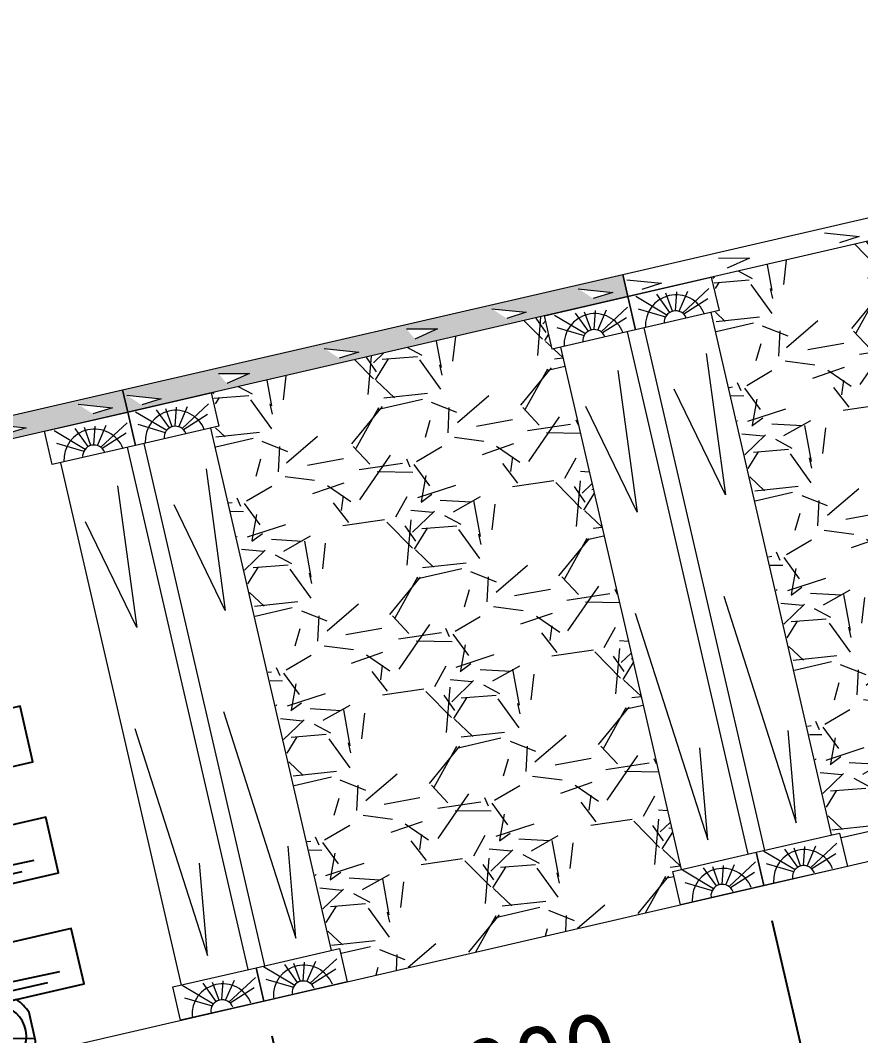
# Model space of a CAD drawing. Header units: millimetres. Extents: x 2161 to 3506, y -1213 to -250.
# Drawn here: x 2226.18 to 2240.91, y -521.11 to -503.31 of the extents above; entities that cross this region are included whole.
import ezdxf

# ---------------------------------------------------------------- set-up
doc = ezdxf.new("R2010")
doc.units = ezdxf.units.MM
doc.styles.add('стиль', font='TAHOMA.TTF')
doc.dimstyles.new('Копия DIN', dxfattribs={"dimtxt": 2, "dimasz": 2.5, "dimexe": 0.5, "dimexo": 0.625, "dimtad": 0, "dimdec": 0, "dimlfac": 100, "dimzin": 4, "dimdsep": 46, "dimtxsty": 'стиль', "dimcen": 2.5, "dimclre": 256, "dimclrt": 256, "dimadec": 0, "dimazin": 2, "dimtfac": 1, "dimtdec": 0, "dimtmove": 0, "dimatfit": 3, "dimfxl": 0, "dimtvp": 1, "dimtolj": 1, "dimtzin": 0, "dimlwd": 0, "dimarcsym": 0})

# ---------------------------------------------------------------- blocks, each defined once
blk = doc.blocks.new('*D402')
at = {"linetype": 'ByBlock', "lineweight": -2}
for p, q in [((2305.063616732449, -503.9170627388064), (2307.21212942441, -513.223293629632)), ((2230.584433603186, -521.1139384192898), (2232.732507618254, -530.4182691917354))]:
    blk.add_line(p, q, dxfattribs=at)
at = {"color": 0, "linetype": 'ByBlock', "lineweight": 0}
blk.add_line((2305.638098800061, -513.0735351787553), (2234.08158718826, -529.593657577827), dxfattribs=at)
at = {"color": 0, "lineweight": -2}
for points in [[(2305.581861036474, -512.829942662559), (2305.694336563646, -513.3171276949515), (2307.099653897239, -512.7361085972395)], [(2234.025349424674, -529.3500650616306), (2234.137824951846, -529.8372500940233), (2232.620032091082, -529.9310841593428)]]:
    blk.add_solid(points, dxfattribs=at)
at = {"layer": 'Defpoints', "color": 0, "lineweight": -2}
for p in [(2304.923022323484, -503.3080814483156), (2230.44383919422, -520.5049571287989), (2232.620032091082, -529.9310841593428)]:
    blk.add_point(p, dxfattribs=at)
at = {"lineweight": 0, "insert": (2269.577573988159, -520.1109549887378), "char_height": 1.2, "attachment_point": 5, "rotation": 12.999999999999917, "style": 'стиль'}
blk.add_mtext('\\A1;8000', dxfattribs=at)
blk = doc.blocks.new('223')
at = {"color": 7, "lineweight": 15}
for points in [[(3696.820343833757, -1073.215251530896), (3696.820984077176, -1073.615251530896), (3687.820984077176, -1073.615251530896), (3687.820632248237, -1073.215251530896), (3696.820343833757, -1073.215251530896)], [(3687.870451148361, -1073.322821691869), (3688.446153862564, -1073.520907086582), (3688.087514424971, -1073.54921320907)], [(3689.52205326575, -1073.313386317707), (3690.050576532691, -1073.4360117042), (3689.625866959328, -1073.520907086582)], [(3691.428500036754, -1073.303950943544), (3692.004202750957, -1073.502036338258), (3691.645563313365, -1073.530342460745)], [(3692.910218324802, -1073.29452706192), (3693.438741591743, -1073.417152448414), (3693.01403201838, -1073.502047830796)], [(3694.44665705773, -1073.285091687758), (3695.022359771932, -1073.483177082471), (3694.66372033434, -1073.511483204959)], [(3696.002911849634, -1073.285091687758), (3696.578614563836, -1073.483177082471), (3696.219975126244, -1073.511483204959)]]:
    blk.add_lwpolyline(points, dxfattribs=at)
blk = doc.blocks.new('бутокост')
at = {"color": 7}
for p, q in [((2896.633597139521, -913.6547074498612), (2896.633597139521, -913.6547074498612)), ((2897.869123593711, -913.6547074498612), (2896.757413279546, -913.6547074498613)), ((2905.187450995258, -913.6547074498612), (2905.187450995258, -913.6547074498612)), ((2906.422977449449, -913.6547074498612), (2905.311267135284, -913.6547074498613)), ((2896.633597139521, -913.8297591277977), (2896.633597139521, -914.5286100497156)), ((2905.187450995258, -913.8297591277977), (2905.187450995258, -914.5286100497156)), ((2898.03359713952, -914.434483990772), (2898.033597139521, -913.923885186742)), ((2906.587450995258, -914.434483990772), (2906.587450995258, -913.923885186742)), ((2896.714996564111, -914.6547074498612), (2897.911540309146, -914.6547074498612)), ((2905.268850419849, -914.6547074498612), (2906.465394164884, -914.6547074498612)), ((2896.633597139521, -915.6547074498612), (2896.633597139521, -915.6547074498612)), ((2896.633597139521, -915.8297591277977), (2896.633597139521, -916.5286100497156)), ((2897.869123593711, -915.6547074498612), (2896.757413279546, -915.6547074498613)), ((2905.187450995258, -915.6547074498612), (2905.187450995258, -915.6547074498612)), ((2905.187450995258, -915.8297591277977), (2905.187450995258, -916.5286100497156)), ((2906.422977449449, -915.6547074498612), (2905.311267135284, -915.6547074498613)), ((2898.03359713952, -916.434483990772), (2898.033597139521, -915.923885186742)), ((2906.587450995258, -916.434483990772), (2906.587450995258, -915.923885186742)), ((2896.714996564111, -916.6547074498612), (2897.911540309146, -916.6547074498612)), ((2905.268850419849, -916.6547074498612), (2906.465394164884, -916.6547074498612)), ((2896.633597139521, -917.6547074498612), (2896.633597139521, -917.6547074498612)), ((2897.869123593711, -917.6547074498612), (2896.757413279546, -917.6547074498613)), ((2905.187450995258, -917.6547074498612), (2905.187450995258, -917.6547074498612)), ((2906.422977449449, -917.6547074498612), (2905.311267135284, -917.6547074498613)), ((2896.633597139521, -917.8297591277977), (2896.633597139521, -918.5286100497156)), ((2898.03359713952, -918.434483990772), (2898.033597139521, -917.923885186742)), ((2905.187450995258, -917.8297591277977), (2905.187450995258, -918.5286100497156)), ((2906.587450995258, -918.434483990772), (2906.587450995258, -917.923885186742)), ((2896.714996564111, -918.6547074498612), (2897.911540309146, -918.6547074498612)), ((2905.268850419849, -918.6547074498612), (2906.465394164884, -918.6547074498612)), ((2896.633597139521, -919.6547074498612), (2896.633597139521, -919.6547074498612)), ((2897.869123593711, -919.6547074498612), (2896.757413279546, -919.6547074498613)), ((2905.187450995258, -919.6547074498612), (2905.187450995258, -919.6547074498612)), ((2906.422977449449, -919.6547074498612), (2905.311267135284, -919.6547074498613)), ((2896.633597139521, -919.8297591277977), (2896.633597139521, -920.5286100497156)), ((2898.03359713952, -920.434483990772), (2898.033597139521, -919.923885186742)), ((2905.187450995258, -919.8297591277977), (2905.187450995258, -920.5286100497156)), ((2906.587450995258, -920.434483990772), (2906.587450995258, -919.923885186742)), ((2896.714996564111, -920.6547074498612), (2897.911540309146, -920.6547074498612)), ((2905.268850419849, -920.6547074498612), (2906.465394164884, -920.6547074498612)), ((2896.633597139521, -921.6547074498612), (2896.633597139521, -921.6547074498612)), ((2897.869123593711, -921.6547074498612), (2896.757413279546, -921.6547074498613)), ((2905.187450995258, -921.6547074498612), (2905.187450995258, -921.6547074498612)), ((2906.422977449449, -921.6547074498612), (2905.311267135284, -921.6547074498613)), ((2896.633597139521, -921.8297591277977), (2896.633597139521, -922.5286100497156)), ((2905.187450995258, -921.8297591277977), (2905.187450995258, -922.5286100497156)), ((2898.03359713952, -922.434483990772), (2898.033597139521, -921.923885186742)), ((2906.587450995258, -922.434483990772), (2906.587450995258, -921.923885186742)), ((2896.714996564111, -922.6547074498612), (2897.911540309146, -922.6547074498612)), ((2905.268850419849, -922.6547074498612), (2906.465394164884, -922.6547074498612)), ((2896.633597139521, -923.6547074498612), (2896.633597139521, -923.6547074498612)), ((2897.869123593711, -923.6547074498612), (2896.757413279546, -923.6547074498613)), ((2905.187450995258, -923.6547074498612), (2905.187450995258, -923.6547074498612)), ((2906.422977449449, -923.6547074498612), (2905.311267135284, -923.6547074498613)), ((2896.633597139521, -923.8297591277977), (2896.633597139521, -924.5286100497156)), ((2905.187450995258, -923.8297591277977), (2905.187450995258, -924.5286100497156)), ((2898.03359713952, -924.434483990772), (2898.033597139521, -923.923885186742)), ((2906.587450995258, -924.434483990772), (2906.587450995258, -923.923885186742)), ((2896.714996564111, -924.6547074498612), (2897.911540309146, -924.6547074498612)), ((2905.268850419849, -924.6547074498612), (2906.465394164884, -924.6547074498612))]:
    blk.add_line(p, q, dxfattribs=at)
for points in [[(2896.633597139521, -914.395389277124), (2897.415208231233, -914.2301327387559), (2897.688693528026, -913.6547074498612)], [(2897.208309213444, -913.6547074498612), (2897.364229949344, -914.2301327387559), (2898.033597139521, -914.3901151126576)], [(2905.187450995258, -914.395389277124), (2905.96906208697, -914.2301327387559), (2906.242547383763, -913.6547074498612)], [(2905.762163069181, -913.6547074498612), (2905.918083805082, -914.2301327387559), (2906.587450995258, -914.3901151126576)], [(2896.685155392709, -913.7438396347984), (2897.381233889421, -914.247122249868), (2897.381233889421, -914.6547074498612)], [(2905.239009248447, -913.7438396347984), (2905.935087745158, -914.247122249868), (2905.935087745158, -914.6547074498612)], [(2895.641121137625, -914.6547074498612), (2895.641121137625, -915.6547074498612), (2907.641121137625, -915.6547074498612), (2907.641121137625, -914.6547074498612), (2895.641121137625, -914.6547074498612)], [(2896.313464306713, -914.8927746304635), (2900.973684191529, -915.2411360457718), (2907.27337568337, -915.3443572626529)], [(2898.378939950937, -914.8411640220238), (2905.853362226037, -914.931482586795)], [(2896.429657897239, -915.4475784795341), (2907.028093009296, -915.4862762441971)], [(2896.633597139521, -916.395389277124), (2897.415208231233, -916.2301327387559), (2897.688693528026, -915.6547074498612)], [(2896.685155392709, -915.7438396347984), (2897.381233889421, -916.247122249868), (2897.381233889421, -916.6547074498612)], [(2897.208309213444, -915.6547074498612), (2897.364229949344, -916.2301327387559), (2898.033597139521, -916.3901151126576)], [(2905.187450995258, -916.395389277124), (2905.96906208697, -916.2301327387559), (2906.242547383763, -915.6547074498612)], [(2905.239009248447, -915.7438396347984), (2905.935087745158, -916.247122249868), (2905.935087745158, -916.6547074498612)], [(2905.762163069181, -915.6547074498612), (2905.918083805082, -916.2301327387559), (2906.587450995258, -916.3901151126576)], [(2895.641121137625, -916.6547074498612), (2895.641121137625, -917.6547074498612), (2907.641121137625, -917.6547074498612), (2907.641121137625, -916.6547074498612), (2895.641121137625, -916.6547074498612)], [(2896.313464306713, -916.8927746304635), (2900.973684191529, -917.2411360457718), (2907.27337568337, -917.3443572626529)], [(2898.378939950937, -916.8411640220238), (2905.853362226037, -916.931482586795)], [(2896.429657897239, -917.4475784795341), (2907.028093009296, -917.4862762441971)], [(2896.633597139521, -918.395389277124), (2897.415208231233, -918.2301327387559), (2897.688693528026, -917.6547074498612)], [(2896.685155392709, -917.7438396347984), (2897.381233889421, -918.247122249868), (2897.381233889421, -918.6547074498612)], [(2897.208309213444, -917.6547074498612), (2897.364229949344, -918.2301327387559), (2898.033597139521, -918.3901151126576)], [(2905.187450995258, -918.395389277124), (2905.96906208697, -918.2301327387559), (2906.242547383763, -917.6547074498612)], [(2905.239009248447, -917.7438396347984), (2905.935087745158, -918.247122249868), (2905.935087745158, -918.6547074498612)], [(2905.762163069181, -917.6547074498612), (2905.918083805082, -918.2301327387559), (2906.587450995258, -918.3901151126576)], [(2895.641121137625, -918.6547074498612), (2895.641121137625, -919.6547074498612), (2907.641121137625, -919.6547074498612), (2907.641121137625, -918.6547074498612), (2895.641121137625, -918.6547074498612)], [(2898.378939950937, -918.8411640220238), (2905.853362226037, -918.931482586795)], [(2896.313464306713, -918.8927746304635), (2900.973684191529, -919.2411360457718), (2907.27337568337, -919.3443572626529)], [(2896.429657897239, -919.4475784795341), (2907.028093009296, -919.4862762441971)], [(2896.633597139521, -920.395389277124), (2897.415208231233, -920.2301327387559), (2897.688693528026, -919.6547074498612)], [(2896.685155392709, -919.7438396347984), (2897.381233889421, -920.247122249868), (2897.381233889421, -920.6547074498612)], [(2897.208309213444, -919.6547074498612), (2897.364229949344, -920.2301327387559), (2898.033597139521, -920.3901151126576)], [(2905.187450995258, -920.395389277124), (2905.96906208697, -920.2301327387559), (2906.242547383763, -919.6547074498612)], [(2905.239009248447, -919.7438396347984), (2905.935087745158, -920.247122249868), (2905.935087745158, -920.6547074498612)], [(2905.762163069181, -919.6547074498612), (2905.918083805082, -920.2301327387559), (2906.587450995258, -920.3901151126576)], [(2895.641121137625, -920.6547074498612), (2895.641121137625, -921.6547074498612), (2907.641121137625, -921.6547074498612), (2907.641121137625, -920.6547074498612), (2895.641121137625, -920.6547074498612)], [(2896.313464306713, -920.8927746304635), (2900.973684191529, -921.2411360457718), (2907.27337568337, -921.3443572626529)], [(2898.378939950937, -920.8411640220238), (2905.853362226037, -920.931482586795)], [(2896.429657897239, -921.4475784795341), (2907.028093009296, -921.4862762441971)], [(2896.633597139521, -922.395389277124), (2897.415208231233, -922.2301327387559), (2897.688693528026, -921.6547074498612)], [(2897.208309213444, -921.6547074498612), (2897.364229949344, -922.2301327387559), (2898.033597139521, -922.3901151126576)], [(2905.187450995258, -922.395389277124), (2905.96906208697, -922.2301327387559), (2906.242547383763, -921.6547074498612)], [(2905.762163069181, -921.6547074498612), (2905.918083805082, -922.2301327387559), (2906.587450995258, -922.3901151126576)], [(2896.685155392709, -921.7438396347984), (2897.381233889421, -922.247122249868), (2897.381233889421, -922.6547074498612)], [(2905.239009248447, -921.7438396347984), (2905.935087745158, -922.247122249868), (2905.935087745158, -922.6547074498612)], [(2895.641121137625, -922.6547074498612), (2895.641121137625, -923.6547074498612), (2907.641121137625, -923.6547074498612), (2907.641121137625, -922.6547074498612), (2895.641121137625, -922.6547074498612)], [(2896.313464306713, -922.8927746304635), (2900.973684191529, -923.2411360457718), (2907.27337568337, -923.3443572626529)], [(2898.378939950937, -922.8411640220238), (2905.853362226037, -922.931482586795)], [(2896.429657897239, -923.4475784795341), (2907.028093009296, -923.4862762441971)], [(2896.633597139521, -924.395389277124), (2897.415208231233, -924.2301327387559), (2897.688693528026, -923.6547074498612)], [(2897.208309213444, -923.6547074498612), (2897.364229949344, -924.2301327387559), (2898.033597139521, -924.3901151126576)], [(2905.187450995258, -924.395389277124), (2905.96906208697, -924.2301327387559), (2906.242547383763, -923.6547074498612)], [(2905.762163069181, -923.6547074498612), (2905.918083805082, -924.2301327387559), (2906.587450995258, -924.3901151126576)], [(2896.685155392709, -923.7438396347984), (2897.381233889421, -924.247122249868), (2897.381233889421, -924.6547074498612)], [(2905.239009248447, -923.7438396347984), (2905.935087745158, -924.247122249868), (2905.935087745158, -924.6547074498612)]]:
    blk.add_lwpolyline(points, dxfattribs=at)
for centre in [(2897.381233889421, -914.1961740998686), (2905.935087745158, -914.1961740998686), (2897.381233889421, -916.1961740998686), (2905.935087745158, -916.1961740998686), (2897.381233889421, -918.1961740998686), (2905.935087745158, -918.1961740998686), (2897.381233889421, -920.1961740998686), (2905.935087745158, -920.1961740998686), (2897.381233889421, -922.1961740998686), (2905.935087745158, -922.1961740998686), (2897.381233889421, -924.1961740998686), (2905.935087745158, -924.1961740998686)]:
    blk.add_circle(centre, 0.2547407499969268, dxfattribs=at)
for centre, radius, start, end in [((2897.313268436629, -914.1791845887565), 0.7642324416556221, 136.6636758200408, 152.7918741785282), ((2897.364229949344, -914.1961740998686), 0.5434401388793049, 302.4606188479764, 237.5393811520237), ((2897.313268436629, -914.1791845887565), 0.7642324416556221, 19.51538021720285, 43.33632417995921), ((2905.867122292366, -914.1791845887565), 0.7642324416556221, 136.6636758200408, 152.7918741785282), ((2905.918083805082, -914.1961740998686), 0.5434401388793049, 302.4606188479764, 237.5393811520237), ((2905.867122292366, -914.1791845887565), 0.7642324416556221, 19.51538021720285, 43.33632417995922), ((2897.313268436629, -914.1791845887565), 0.7642324416556221, 207.2081258214718, 218.4786385130489), ((2897.313268436629, -914.1791845887565), 0.7642324416556221, 321.5213614869509, 340.4846197827972), ((2905.867122292366, -914.1791845887565), 0.7642324416556221, 207.2081258214718, 218.4786385130489), ((2905.867122292366, -914.1791845887565), 0.7642324416556221, 321.5213614869509, 340.4846197827972), ((2897.364229949344, -916.1961740998686), 0.5434401388793049, 302.4606188479764, 237.5393811520237), ((2905.918083805082, -916.1961740998686), 0.5434401388793049, 302.4606188479764, 237.5393811520237), ((2897.313268436629, -916.1791845887565), 0.7642324416556221, 136.6636758200408, 152.7918741785282), ((2897.313268436629, -916.1791845887565), 0.7642324416556221, 19.51538021720285, 43.33632417995921), ((2905.867122292366, -916.1791845887565), 0.7642324416556221, 136.6636758200408, 152.7918741785282), ((2905.867122292366, -916.1791845887565), 0.7642324416556221, 19.51538021720285, 43.33632417995923), ((2897.313268436629, -916.1791845887565), 0.7642324416556221, 207.2081258214718, 218.4786385130489), ((2897.313268436629, -916.1791845887565), 0.7642324416556221, 321.5213614869509, 340.4846197827972), ((2905.867122292366, -916.1791845887565), 0.7642324416556221, 207.2081258214718, 218.4786385130489), ((2905.867122292366, -916.1791845887565), 0.7642324416556221, 321.5213614869509, 340.4846197827972), ((2897.313268436629, -918.1791845887565), 0.7642324416556221, 136.6636758200408, 152.7918741785282), ((2897.364229949344, -918.1961740998686), 0.5434401388793049, 302.4606188479764, 237.5393811520237), ((2897.313268436629, -918.1791845887565), 0.7642324416556221, 19.51538021720285, 43.33632417995921), ((2905.867122292366, -918.1791845887565), 0.7642324416556221, 136.6636758200408, 152.7918741785282), ((2905.918083805082, -918.1961740998686), 0.5434401388793049, 302.4606188479764, 237.5393811520237), ((2905.867122292366, -918.1791845887565), 0.7642324416556221, 19.51538021720285, 43.33632417995923), ((2897.313268436629, -918.1791845887565), 0.7642324416556221, 321.5213614869509, 340.4846197827972), ((2905.867122292366, -918.1791845887565), 0.7642324416556221, 321.5213614869509, 340.4846197827972), ((2897.313268436629, -918.1791845887565), 0.7642324416556221, 207.2081258214718, 218.478638513049), ((2905.867122292366, -918.1791845887565), 0.7642324416556221, 207.2081258214718, 218.478638513049), ((2897.313268436629, -920.1791845887565), 0.7642324416556221, 136.6636758200408, 152.7918741785282), ((2897.364229949344, -920.1961740998686), 0.5434401388793049, 302.4606188479764, 237.5393811520237), ((2897.313268436629, -920.1791845887565), 0.7642324416556221, 19.51538021720285, 43.33632417995921), ((2905.867122292366, -920.1791845887565), 0.7642324416556221, 136.6636758200408, 152.7918741785282), ((2905.918083805082, -920.1961740998686), 0.5434401388793049, 302.4606188479764, 237.5393811520237), ((2905.867122292366, -920.1791845887565), 0.7642324416556221, 19.51538021720285, 43.33632417995923), ((2897.313268436629, -920.1791845887565), 0.7642324416556221, 321.5213614869509, 340.4846197827972), ((2905.867122292366, -920.1791845887565), 0.7642324416556221, 321.5213614869509, 340.4846197827972), ((2897.313268436629, -920.1791845887565), 0.7642324416556221, 207.2081258214718, 218.478638513049), ((2905.867122292366, -920.1791845887565), 0.7642324416556221, 207.2081258214718, 218.478638513049), ((2897.313268436629, -922.1791845887565), 0.7642324416556221, 136.6636758200408, 152.7918741785282), ((2897.364229949344, -922.1961740998686), 0.5434401388793049, 302.4606188479764, 237.5393811520237), ((2897.313268436629, -922.1791845887565), 0.7642324416556221, 19.51538021720285, 43.33632417995921), ((2905.867122292366, -922.1791845887565), 0.7642324416556221, 136.6636758200408, 152.7918741785282), ((2905.918083805082, -922.1961740998686), 0.5434401388793049, 302.4606188479764, 237.5393811520237), ((2905.867122292366, -922.1791845887565), 0.7642324416556221, 19.51538021720285, 43.33632417995926), ((2897.313268436629, -922.1791845887565), 0.7642324416556221, 207.2081258214718, 218.478638513049), ((2897.313268436629, -922.1791845887565), 0.7642324416556221, 321.5213614869509, 340.4846197827972), ((2905.867122292366, -922.1791845887565), 0.7642324416556221, 207.2081258214718, 218.478638513049), ((2905.867122292366, -922.1791845887565), 0.7642324416556221, 321.5213614869509, 340.4846197827972), ((2897.313268436629, -924.1791845887565), 0.7642324416556221, 136.6636758200408, 152.7918741785282), ((2897.364229949344, -924.1961740998686), 0.5434401388793049, 302.4606188479764, 237.5393811520237), ((2897.313268436629, -924.1791845887565), 0.7642324416556221, 19.51538021720285, 43.33632417995921), ((2905.867122292366, -924.1791845887565), 0.7642324416556221, 136.6636758200408, 152.7918741785282), ((2905.918083805082, -924.1961740998686), 0.5434401388793049, 302.4606188479764, 237.5393811520237), ((2905.867122292366, -924.1791845887565), 0.7642324416556221, 19.51538021720285, 43.33632417995926), ((2897.313268436629, -924.1791845887565), 0.7642324416556221, 207.2081258214718, 218.478638513049), ((2897.313268436629, -924.1791845887565), 0.7642324416556221, 321.5213614869509, 340.4846197827972), ((2905.867122292366, -924.1791845887565), 0.7642324416556221, 207.2081258214718, 218.478638513049), ((2905.867122292366, -924.1791845887565), 0.7642324416556221, 321.5213614869509, 340.4846197827972)]:
    blk.add_arc(centre, radius, start, end, dxfattribs=at)
blk = doc.blocks.new('*D473')
at = {"linetype": 'ByBlock', "lineweight": -2}
for p, q in [((2230.584433603185, -521.1139384192898), (2231.321292156687, -524.3056234665421)), ((2221.815103020118, -523.1384979083846), (2222.55196157362, -526.3301829556369))]:
    blk.add_line(p, q, dxfattribs=at)
at = {"color": 0, "linetype": 'ByBlock', "lineweight": 0}
blk.add_line((2229.747261532337, -524.1558650156653), (2223.901041143626, -525.5055713417285), dxfattribs=at)
at = {"color": 0, "lineweight": -2}
for points in [[(2229.691023768751, -523.912272499469), (2229.803499295923, -524.3994575318617), (2231.208816629515, -523.8184384341496)], [(2223.84480338004, -525.2619788255322), (2223.957278907211, -525.7491638579249), (2222.439486046448, -525.8429979232444)]]:
    blk.add_solid(points, dxfattribs=at)
at = {"layer": 'Defpoints', "color": 0, "lineweight": -2}
for p in [(2230.44383919422, -520.5049571287989), (2221.674508611153, -522.5295166178937), (2222.439486046448, -525.8429979232444)]:
    blk.add_point(p, dxfattribs=at)
at = {"lineweight": 0, "insert": (2226.54315136412, -523.6135735712419), "char_height": 1.2, "attachment_point": 5, "rotation": 13.000000000000213, "style": 'стиль'}
blk.add_mtext('\\A1;900', dxfattribs=at)
blk = doc.blocks.new('*D406')
at = {"linetype": 'ByBlock', "lineweight": -2}
for p, q in [((2248.12309476932, -517.0648194410999), (2248.855169290613, -520.2357825682584)), ((2239.353764186252, -519.0893789301942), (2240.085838707545, -522.2603420573532))]:
    blk.add_line(p, q, dxfattribs=at)
at = {"color": 0, "linetype": 'ByBlock', "lineweight": 0}
blk.add_line((2241.434918277551, -521.4357304434448), (2247.281138666263, -520.0860241173816), dxfattribs=at)
at = {"color": 0, "lineweight": -2}
for points in [[(2247.224900902677, -519.8424316011854), (2247.337376429849, -520.329616633578), (2248.74269376344, -519.7485975358659)], [(2241.378680513965, -521.1921379272485), (2241.491156041137, -521.6793229596412), (2239.973363180373, -521.7731570249606)]]:
    blk.add_solid(points, dxfattribs=at)
at = {"layer": 'Defpoints', "color": 0, "lineweight": -2}
for p in [(2247.982500360355, -516.455838150609), (2239.213169777287, -518.4803976397035), (2248.74269376344, -519.7485975358659)]:
    blk.add_point(p, dxfattribs=at)
at = {"lineweight": 0, "insert": (2244.077028498046, -519.5437326729582), "char_height": 1.2, "attachment_point": 5, "rotation": 12.999999999999917, "style": 'стиль'}
blk.add_mtext('\\A1;900', dxfattribs=at)
blk = doc.blocks.new('*D407')
at = {"linetype": 'ByBlock', "lineweight": -2}
for p, q in [((2239.353764186253, -519.0893789301947), (2240.085838707545, -522.2603420573538)), ((2230.584433603185, -521.1139384192891), (2231.316508124478, -524.2849015464485))]:
    blk.add_line(p, q, dxfattribs=at)
at = {"color": 0, "linetype": 'ByBlock', "lineweight": 0}
blk.add_line((2232.665587694484, -523.4602899325401), (2238.511808083196, -522.1105836064769), dxfattribs=at)
at = {"color": 0, "lineweight": -2}
for points in [[(2238.45557031961, -521.8669910902806), (2238.568045846782, -522.3541761226734), (2239.973363180374, -521.7731570249612)], [(2232.609349930898, -523.2166974163439), (2232.72182545807, -523.7038824487365), (2231.204032597307, -523.797716514056)]]:
    blk.add_solid(points, dxfattribs=at)
at = {"layer": 'Defpoints', "color": 0, "lineweight": -2}
for p in [(2239.213169777287, -518.4803976397039), (2230.44383919422, -520.5049571287982), (2239.973363180374, -521.7731570249612)]:
    blk.add_point(p, dxfattribs=at)
at = {"lineweight": 0, "insert": (2235.307697914979, -521.5682921620536), "char_height": 1.2, "attachment_point": 5, "rotation": 12.999999999999917, "style": 'стиль'}
blk.add_mtext('\\A1;900', dxfattribs=at)

msp = doc.modelspace()

# ---------------------------------------------------------------- hatches: boundary and pattern name
at = {"lineweight": 0}
h = msp.add_hatch(dxfattribs=at)
h.set_pattern_fill('GRAVEL', scale=0.12, angle=13, style=0)
h.set_pattern_definition([(241.0128, (-1543.915919107777, -276.0218258861407), (-17.58819494249036, -32.21416363058341), [0.4100652, -40.5966]), (197.9697, (-1544.114643222585, -276.3805224551149), (34.95297116549519, 11.19768207267192), [0.7036859999999999, -69.6648]), (145.5104, (-1544.784002596529, -276.5976197414014), (37.24094428247516, -25.81220829623099), [0.4961783999999999, -49.12164]), (280.2737000000001, (-1545.770843076531, -277.6074935480873), (-10.74314479849951, 60.08322787251495), [0.640806, -63.43968]), (305.8337, (-1545.656555205241, -278.2380248472916), (-23.07725638678619, 32.21031595157609), [0.6283608, -62.20776]), (10.27370000000003, (-1545.288691154052, -278.7474499741188), (-60.08322787251495, -10.7431447984995), [0.640805999999999, -63.43967999999993]), (50.6942, (-1544.658159854848, -278.633162102829), (-31.75196181481455, -38.61223930807346), [0.8474327999999999, -83.89572000000001]), (85.2553, (-1544.121346902525, -277.977439331059), (5.704879012209489, 70.13694330911872), [0.800064, -79.20636]), (134.4296, (-1544.055169209337, -277.1801172766015), (-32.67249587382036, 33.12318611124353), [0.6429756, -63.6546]), (188.2364, (-1544.505273151114, -276.7209604737581), (33.35429824975815, 4.572300939786578), [0.7340555999999997, -35.96867999999998]), (235.3974, (-1545.231757357178, -276.8261190698824), (-28.09641142421381, -40.89644704212396), [0.9492936, -93.98016]), (151.8141, (-1542.823805410504, -276.9583980421583), (-24.90304501330312, 13.01969969616186), [0.324006, -32.07671999999999]), (184.4692, (-1543.109391364056, -276.805358510227), (39.97968559453464, 2.973672089783056), [0.6164183999999997, -61.02551999999999]), (238, (-1543.723936879958, -276.853392274231), (0.6856503462908407, -2.969877933153356), [0.4310508, -3.879468]), (216.1986, (-1544.014106574617, -276.54500223629), (13.47814222086082, 9.368051587626155), [0.2321292, -22.98071999999999]), (304.8014, (-1544.201428647231, -276.6820941919687), (-5.02683580692459, 8.223994317254894), [0.3282791999999999, -16.08576]), (43.96380000000001, (-1544.014068367568, -276.9516561551697), (7.538327769717316, 7.996714812762255), [0.5331839999999998, -17.23955999999999]), (174.5651, (-1543.630294947176, -276.5815193369518), (6.625412419377722, -1.598573287552151), [0.3855444, -9.253079999999999]), (29.38950000000002, (-1545.923959022561, -277.07977166388), (27.64186779806208, 15.76613325918954), [0.5401056000000001, -53.47056]), (83.3462, (-1545.453361970473, -276.8147170276879), (-4.337338442745307, -35.41122894575053), [0.4531188, -44.85863999999999]), (306.1986, (-1543.767425109904, -275.9875433454587), (-9.368051587626155, 13.47814222086083), [0.4642559999999995, -22.74863999999997]), (356.6105, (-1543.493241198546, -276.3621874906855), (-31.75576412274719, 2.053109420490301), [0.5401055999999997, -53.47055999999998]), (352.444, (-1545.498855518104, -278.9210972375086), (-16.22071818296562, 2.511494384145234), [0.520842, -25.52124]), (307.7751, (-1544.982535676091, -278.9895859047741), (-22.39152062980837, 29.2404182836118), [0.4364063999999998, -43.20431999999997]), (79.80140000000002, (-1543.052075496689, -278.9505667947877), (2.511520330436808, 16.22075750093006), [0.4642559999999999, -22.74864]), (30.354, (-1542.969873813151, -278.4936445519241), (-35.86584241260537, -20.79296297022307), [0.5109395999999999, -50.58287999999999]), (82.44400000000002, (-1544.507316675847, -279.2865356934713), (-2.511494384145243, -16.22071818296562), [0.2604216, -25.78176]), (114.3098999999999, (-1543.230268294137, -278.9917058436061), (-5.712459769435964, 11.19383435435863), [0.155418, -15.3864]), (178.9638, (-1543.294249634394, -278.8500683538693), (9.595295760355823, -0.912920931238967), [0.628360799999999, -11.93885999999998]), (199.0090000000001, (-1543.922508166569, -278.838704518724), (29.01310656745176, 9.826371047746605), [0.5823204, -57.64968]), (316.6901, (-1543.952359794341, -277.2189453513416), (-4.341181280596862, 5.254103135894768), [0.4395888, -10.550136]), (6.157199999999976, (-1543.632491300106, -277.5204788811462), (51.85928792457701, 5.716282134958152), [0.7674683999999999, -75.97919999999999]), (73.94540000000002, (-1542.869451786331, -277.4381625764601), (-7.079947942851582, -23.53170701369902), [0.3138096, -31.06728]), (103, (-1542.782666361685, -277.1365908396063), (-3.655530771105497, 2.284229143825296), [0.1828799999999998, -2.865119999999996]), (133.2564, (-1544.002475290127, -278.7633211362729), (16.67904792711359, -18.04655177516438), [0.4234403999999999, -41.92068]), (61.01279999999999, (-1544.292644984787, -278.4549310983318), (17.58819494249036, 32.21416363058342), [0.8201316, -40.18656]), (13, (-1543.895196755171, -277.7375379603835), (2.284229143825296, 3.655530771105497), [0.79248, -2.25552]), (338.3048000000001, (-1543.12302796623, -277.559268748837), (-34.4983042691495, 13.93266542230372), [0.4819319999999995, -47.71115999999994]), (267.0546, (-1542.675234998532, -277.7374233392357), (-0.2272777458141597, -12.56520069209301), [0.4437948, -21.74604]), (220.646, (-1542.698039082921, -278.1806325658264), (-49.5711869233747, -42.72617913639834), [0.7225739999999999, -71.535]), (188.4261, (-1543.246292284488, -278.6513060320121), (-39.29409583524728, -5.943597041274939), [0.7644347999999997, -75.67895999999998]), (188.4261, (-1543.246292284488, -278.6513060320121), (-39.29409583524728, -5.943597041274939), [0.7644347999999997, -75.67895999999998])])
h.paths.add_polyline_path([(2238.314096750828, -507.8144157573617), (2238.451007899394, -508.4074430942944), (2238.301837153775, -508.4418818745043), (2240.41123857479, -517.5787032388141), (2240.548913335744, -517.546918515789), (2240.685093932544, -518.1367814853729), (2246.516177587231, -516.7905697497133), (2246.380797622733, -516.2041746996263), (2246.527428097563, -516.1703223871384), (2244.415066656244, -507.020679766301), (2244.267702165493, -507.0547015397171), (2244.132950404928, -506.4710275398153)])
h = msp.add_hatch(color=7, dxfattribs=at)
h.paths.add_polyline_path([(2236.738084345482, -507.7624709505045), (2236.828688601242, -508.1520749529865), (2228.059358018174, -510.1766344420813), (2227.96903478485, -509.7869655604579)])
edge = h.paths.add_edge_path(flags=16)
edge.add_line((2228.041774850919, -509.8805718910652), (2228.647281860245, -509.9440754373966))
edge.add_line((2228.647281860245, -509.9440754373966), (2228.304201820301, -510.0523323954141))
edge = h.paths.add_edge_path(flags=16)
edge.add_line((2229.648924015672, -509.4998487072682), (2230.191485975503, -509.5004393469063))
edge.add_line((2230.191485975503, -509.5004393469063), (2229.796758986767, -509.6786977324562))
edge = h.paths.add_edge_path(flags=16)
edge.add_line((2231.50438618208, -509.0617979499467), (2232.109893191405, -509.1253014962777))
edge.add_line((2232.109893191405, -509.1253014962777), (2231.766813151462, -509.2335584542952))
edge = h.paths.add_edge_path(flags=16)
edge.add_line((2232.946008214291, -508.7193015106613), (2233.488570174121, -508.7198921502996))
edge.add_line((2233.488570174121, -508.7198921502996), (2233.093843185385, -508.8981505358493))
edge = h.paths.add_edge_path(flags=16)
edge.add_line((2234.440945624667, -508.3644844516207), (2235.046452633992, -508.4279879979518))
edge.add_line((2235.046452633992, -508.4279879979518), (2234.703372594049, -508.5362449559693))
edge = h.paths.add_edge_path(flags=16)
edge.add_line((2235.957313707076, -508.014403295354), (2236.562820716402, -508.0779068416851))
edge.add_line((2236.562820716402, -508.0779068416851), (2236.219740676458, -508.1861637997028))
h = msp.add_hatch(dxfattribs=at)
h.set_pattern_fill('GRAVEL', scale=0.12, angle=13, style=0)
h.set_pattern_definition([(241.0128, (-1552.685249690844, -278.0463853752355), (-17.58819494249036, -32.21416363058341), [0.4100652, -40.5966]), (197.9697, (-1552.883973805652, -278.4050819442096), (34.95297116549519, 11.19768207267192), [0.7036859999999999, -69.6648]), (145.5104, (-1553.553333179596, -278.6221792304962), (37.24094428247516, -25.81220829623099), [0.4961783999999999, -49.12164]), (280.2737000000001, (-1554.540173659598, -279.6320530371822), (-10.74314479849951, 60.08322787251495), [0.640806, -63.43968]), (305.8337, (-1554.425885788308, -280.2625843363863), (-23.07725638678619, 32.21031595157609), [0.6283608, -62.20776]), (10.27370000000003, (-1554.058021737119, -280.7720094632135), (-60.08322787251495, -10.7431447984995), [0.640805999999999, -63.43967999999993]), (50.6942, (-1553.427490437915, -280.6577215919238), (-31.75196181481455, -38.61223930807346), [0.8474327999999999, -83.89572000000001]), (85.2553, (-1552.890677485591, -280.0019988201538), (5.704879012209489, 70.13694330911872), [0.800064, -79.20636]), (134.4296, (-1552.824499792404, -279.2046767656962), (-32.67249587382036, 33.12318611124353), [0.6429756, -63.6546]), (188.2364, (-1553.274603734181, -278.7455199628529), (33.35429824975815, 4.572300939786578), [0.7340555999999998, -35.96867999999998]), (235.3974, (-1554.001087940245, -278.8506785589772), (-28.09641142421381, -40.89644704212396), [0.9492936, -93.98016]), (151.8141, (-1551.593135993571, -278.9829575312531), (-24.90304501330312, 13.01969969616186), [0.324006, -32.07671999999999]), (184.4692, (-1551.878721947123, -278.8299179993217), (39.97968559453464, 2.973672089783056), [0.6164183999999998, -61.02551999999999]), (238, (-1552.493267463025, -278.8779517633258), (0.6856503462908407, -2.969877933153356), [0.4310508, -3.879468]), (216.1986, (-1552.783437157685, -278.5695617253847), (13.47814222086082, 9.368051587626155), [0.2321292, -22.98071999999999]), (304.8014, (-1552.970759230298, -278.7066536810635), (-5.02683580692459, 8.223994317254894), [0.3282791999999999, -16.08576]), (43.96380000000001, (-1552.783398950635, -278.9762156442645), (7.538327769717316, 7.996714812762255), [0.5331839999999999, -17.23955999999999]), (174.5651, (-1552.399625530243, -278.6060788260466), (6.625412419377722, -1.598573287552151), [0.3855444, -9.253079999999999]), (29.38950000000002, (-1554.693289605628, -279.1043311529748), (27.64186779806208, 15.76613325918954), [0.5401056000000001, -53.47056]), (83.3462, (-1554.222692553541, -278.8392765167827), (-4.337338442745307, -35.41122894575053), [0.4531188, -44.85863999999999]), (306.1986, (-1552.536755692971, -278.0121028345534), (-9.368051587626155, 13.47814222086083), [0.4642559999999995, -22.74863999999997]), (356.6105, (-1552.262571781614, -278.3867469797803), (-31.75576412274719, 2.053109420490301), [0.5401055999999999, -53.47055999999998]), (352.444, (-1554.268186101171, -280.9456567266033), (-16.22071818296562, 2.511494384145234), [0.520842, -25.52124]), (307.7751, (-1553.751866259158, -281.0141453938689), (-22.39152062980837, 29.2404182836118), [0.4364063999999998, -43.20431999999998]), (79.80140000000002, (-1551.821406079756, -280.9751262838825), (2.511520330436808, 16.22075750093006), [0.4642559999999999, -22.74864]), (30.354, (-1551.739204396218, -280.5182040410189), (-35.86584241260537, -20.79296297022307), [0.5109395999999999, -50.58287999999999]), (82.44400000000002, (-1553.276647258914, -281.3110951825661), (-2.511494384145243, -16.22071818296562), [0.2604216, -25.78176]), (114.3099, (-1551.999598877204, -281.0162653327009), (-5.712459769435964, 11.19383435435863), [0.155418, -15.3864]), (178.9638, (-1552.063580217461, -280.874627842964), (9.595295760355823, -0.912920931238967), [0.628360799999999, -11.93885999999998]), (199.0090000000001, (-1552.691838749636, -280.8632640078188), (29.01310656745176, 9.826371047746605), [0.5823204, -57.64968]), (316.6901, (-1552.721690377408, -279.2435048404364), (-4.341181280596862, 5.254103135894768), [0.4395888, -10.550136]), (6.157199999999976, (-1552.401821883173, -279.545038370241), (51.85928792457701, 5.716282134958152), [0.7674683999999999, -75.97919999999999]), (73.94540000000002, (-1551.638782369398, -279.4627220655549), (-7.079947942851582, -23.53170701369902), [0.3138096, -31.06728]), (103, (-1551.551996944752, -279.161150328701), (-3.655530771105497, 2.284229143825296), [0.1828799999999998, -2.865119999999996]), (133.2564, (-1552.771805873194, -280.7878806253676), (16.67904792711359, -18.04655177516438), [0.4234403999999999, -41.92068]), (61.01279999999999, (-1553.061975567854, -280.4794905874266), (17.58819494249036, 32.21416363058342), [0.8201316, -40.18656]), (13, (-1552.664527338238, -279.7620974494783), (2.284229143825296, 3.655530771105497), [0.79248, -2.25552]), (338.3048000000001, (-1551.892358549297, -279.5838282379319), (-34.4983042691495, 13.93266542230372), [0.4819319999999995, -47.71115999999994]), (267.0546, (-1551.444565581599, -279.7619828283305), (-0.2272777458141597, -12.56520069209301), [0.4437948, -21.74604]), (220.646, (-1551.467369665988, -280.2051920549213), (-49.5711869233747, -42.72617913639834), [0.7225739999999999, -71.535]), (188.4261, (-1552.015622867556, -280.6758655211069), (-39.29409583524728, -5.943597041274939), [0.7644347999999999, -75.67895999999999]), (188.4261, (-1552.015622867556, -280.6758655211069), (-39.29409583524728, -5.943597041274939), [0.7644347999999999, -75.67895999999999])])
h.paths.add_polyline_path([(2229.544766167761, -509.8389752464565), (2229.681677316326, -510.4320025833892), (2229.532506570707, -510.4664413635991), (2231.641907991723, -519.6032627279089), (2231.779582752677, -519.5714780048836), (2231.915763349477, -520.1613409744675), (2237.746847004164, -518.8151292388081), (2237.611467039666, -518.2287341887211), (2237.758097514496, -518.1948818762332), (2235.645736073177, -509.0452392553959), (2235.498371582426, -509.0792610288119), (2235.363619821861, -508.4955870289102)])
h = msp.add_hatch(color=7, dxfattribs=at)
h.paths.add_polyline_path([(2227.968753762415, -509.7870304395992), (2228.059358018174, -510.1766344420813), (2219.290027435107, -512.201193931176), (2219.199704201783, -511.8115250495526)])
edge = h.paths.add_edge_path(flags=16)
edge.add_line((2219.272444267852, -511.90513138016), (2219.877951277178, -511.9686349264913))
edge.add_line((2219.877951277178, -511.9686349264913), (2219.534871237234, -512.0768918845088))
edge = h.paths.add_edge_path(flags=16)
edge.add_line((2220.879593432605, -511.5244081963629), (2221.422155392436, -511.524998836001))
edge.add_line((2221.422155392436, -511.524998836001), (2221.0274284037, -511.7032572215509))
edge = h.paths.add_edge_path(flags=16)
edge.add_line((2222.735055599012, -511.0863574390414), (2223.340562608338, -511.1498609853724))
edge.add_line((2223.340562608338, -511.1498609853724), (2222.997482568395, -511.2581179433899))
edge = h.paths.add_edge_path(flags=16)
edge.add_line((2224.176677631224, -510.743860999756), (2224.719239591054, -510.7444516393943))
edge.add_line((2224.719239591054, -510.7444516393943), (2224.324512602318, -510.922710024944))
edge = h.paths.add_edge_path(flags=16)
edge.add_line((2225.6716150416, -510.3890439407155), (2226.277122050925, -510.4525474870465))
edge.add_line((2226.277122050925, -510.4525474870465), (2225.934042010982, -510.560804445064))
edge = h.paths.add_edge_path(flags=16)
edge.add_line((2227.187983124009, -510.0389627844488), (2227.793490133335, -510.1024663307798))
edge.add_line((2227.793490133335, -510.1024663307798), (2227.450410093391, -510.2107232887975))

# ---------------------------------------------------------------- linework, layer by layer
at = {"color": 7, "lineweight": 15}
for p, q in [((2238.279058821308, -508.4330130684872), (2240.39359873214, -517.5920916774687)), ((2236.817503724131, -508.770439650003), (2238.932043634963, -517.9295182589847)), ((2237.109814743567, -508.7029543336996), (2239.224354654398, -517.8620329426815)), ((2235.648259646388, -509.0403809152157), (2237.76279955722, -518.1994595241972)), ((2229.509728238241, -510.4575725575821), (2231.624268149073, -519.6166511665635)), ((2228.3404841605, -510.7275138227944), (2230.455024071331, -519.8865924317763)), ((2228.048173141064, -510.7949991390976), (2230.162713051895, -519.9540777480795)), ((2226.878929063321, -511.0649404043106), (2228.993468974153, -520.224019013292))]:
    msp.add_line(p, q, dxfattribs=at)
at = {"color": 7, "lineweight": 0}
msp.add_line((2210.084349238155, -525.2053157471942), (2261.08317420003, -513.4313092787172), dxfattribs=at)
at = {"color": 7, "lineweight": 15}
for points in [[(2238.29024369842, -507.8146483714647), (2238.425214331026, -508.3992704103356), (2236.963659233848, -508.7366969918518), (2236.828688601242, -508.1520749529806), (2238.29024369842, -507.8146483714647)], [(2237.561049380412, -508.4299659123182), (2237.33439980552, -508.1120949325736)], [(2237.609283000933, -508.4090076828854), (2237.495116176005, -508.095313143362)], [(2237.659962222999, -508.4013558128992), (2237.683188640674, -508.0695602245793)], [(2237.724691708159, -508.4106438214714), (2237.878395690544, -508.0553967609207)], [(2238.246808389147, -508.009406979602), (2237.782920019586, -508.4402513229917)], [(2236.828688601242, -508.1520749529806), (2236.963659233848, -508.7366969918518), (2235.502104136671, -509.0741235733673), (2235.367133504064, -508.4895015344964), (2236.828688601242, -508.1520749529806)], [(2236.964721779124, -508.1461393790973), (2237.511572034977, -508.4720207051193)], [(2238.22833977738, -508.1942026085739), (2237.807218650774, -508.4613352445128)], [(2235.538594083498, -508.4753869005007), (2236.085444339349, -508.8012682265227)], [(2236.134921684785, -508.7592134337221), (2235.908272109893, -508.441342453977)], [(2236.183155305306, -508.7382552042893), (2236.06898848038, -508.4245606647652)], [(2236.233834527372, -508.7306033343027), (2236.257060945047, -508.3988077459825)], [(2236.298564012532, -508.7398913428753), (2236.452267994917, -508.3846442823241)], [(2236.82068069352, -508.3386545010055), (2236.356792323959, -508.7694988443949)], [(2237.005596986115, -508.3666553703078), (2237.487071248474, -508.5083075672648)], [(2236.802212081753, -508.5234501299771), (2236.381090955148, -508.7905827659162)], [(2235.579469290487, -508.6959028917115), (2236.060943552848, -508.8375550886682)], [(2238.201423782277, -509.1479646318846), (2238.539058880988, -511.6309227828692), (2237.640050996313, -509.7779756137954)], [(2236.650645761164, -509.4471219043175), (2236.988280859874, -511.9300800553021), (2236.089272975199, -510.0771328862288)], [(2229.520913115352, -509.8392078605595), (2229.655883747959, -510.4238298994305), (2228.194328650781, -510.7612564809464), (2228.059358018175, -510.1766344420755), (2229.520913115352, -509.8392078605595)], [(2228.955361125092, -510.4352033105662), (2229.109065107477, -510.0799562500155)], [(2229.47747780608, -510.0339664686969), (2229.013589436518, -510.4648108120863)], [(2228.059358018175, -510.1766344420755), (2228.194328650781, -510.7612564809464), (2226.732773553604, -511.0986830624622), (2226.597802920996, -510.5140610235912), (2228.059358018175, -510.1766344420755)], [(2228.195391196057, -510.1706988681919), (2228.74224145191, -510.4965801942141)], [(2228.791718797344, -510.454525401413), (2228.565069222453, -510.1366544216684)], [(2228.839952417866, -510.4335671719802), (2228.725785592938, -510.1198726324566)], [(2228.890631639932, -510.4259153019941), (2228.913858057606, -510.0941197136739)], [(2229.459009194313, -510.2187620976687), (2229.037888067707, -510.4858947336076)], [(2227.464503944305, -510.7551628233975), (2227.48773036198, -510.4233672350774)], [(2227.529233429465, -510.7644508319701), (2227.68293741185, -510.409203771419)], [(2228.051350110453, -510.3632139901003), (2227.587461740892, -510.7940583334898)], [(2228.236266403048, -510.3912148594026), (2228.717740665407, -510.5328670563596)], [(2226.76926350043, -510.4999463895953), (2227.316113756282, -510.8258277156175)], [(2227.365591101718, -510.7837729228169), (2227.138941526826, -510.4659019430719)], [(2227.413824722239, -510.7628146933841), (2227.299657897312, -510.4491201538601)], [(2228.032881498686, -510.5480096190719), (2227.61176037208, -510.815142255011)], [(2226.81013870742, -510.7204623808063), (2227.291612969781, -510.8621145777631)], [(2229.43209319921, -511.1725241209794), (2229.769728297921, -513.655482271964), (2228.870720413246, -511.8025351028902)], [(2227.881315178097, -511.4716813934121), (2228.218950276807, -513.954639544397), (2227.319942392132, -512.1016923753234)], [(2238.50674486513, -513.4045187441045), (2239.777803946145, -517.3792466274506), (2239.640195809185, -515.7626163745438)], [(2236.955966844017, -513.7036760165374), (2238.227025925033, -517.678403899883), (2238.089417788072, -516.0617736469767)], [(2229.737414282063, -515.4290782331993), (2231.008473363077, -519.4038061165454), (2230.870865226118, -517.7871758636384)], [(2228.18663626095, -515.7282355056323), (2229.457695341966, -519.7029633889779), (2229.320087205005, -518.0863331360713)], [(2240.539754241858, -517.5583490193173), (2240.674724874465, -518.1429710581881), (2239.213169777287, -518.480397639704), (2239.07819914468, -517.8957756008331), (2240.539754241858, -517.5583490193173)], [(2239.07819914468, -517.8957756008331), (2239.213169777287, -518.480397639704), (2237.751614680109, -518.8178242212198), (2237.616644047503, -518.2332021823488), (2239.07819914468, -517.8957756008331)], [(2239.210483784493, -517.8736033247321), (2239.757334040344, -518.1994846507548)], [(2239.80681138578, -518.1574298579537), (2239.580161810887, -517.8395588782089)], [(2239.855045006301, -518.1364716285209), (2239.740878181374, -517.8227770889973)], [(2239.905724228367, -518.1288197585345), (2239.928950646042, -517.7970241702149)], [(2239.970453713528, -518.1381077671069), (2240.124157695913, -517.782860706556)], [(2240.492570394515, -517.7368709252373), (2240.028682024953, -518.1677152686268)], [(2239.066442698889, -518.0661184466405), (2238.602554329326, -518.4969627900302)], [(2240.474101782747, -517.9216665542087), (2240.052980656143, -518.1887991901476)], [(2237.784356088865, -518.2028508461362), (2238.331206344717, -518.5287321721582)], [(2238.380683690153, -518.4866773793572), (2238.15403411526, -518.1688063996123)], [(2238.428917310674, -518.4657191499243), (2238.314750485746, -518.1520246104008)], [(2238.47959653274, -518.4580672799382), (2238.502822950415, -518.1262716916181)], [(2238.5443260179, -518.4673552885106), (2238.698030000285, -518.1121082279594)], [(2239.047974087121, -518.2509140756122), (2238.626852960515, -518.5180467115513)], [(2239.251358991483, -518.0941193159431), (2239.732833253842, -518.2357715129003)], [(2237.825231295856, -518.4233668373467), (2238.306705558215, -518.5650190343038)], [(2231.770423658791, -519.5829085084122), (2231.905394291398, -520.1675305472829), (2230.44383919422, -520.5049571287989), (2230.308868561613, -519.9203350899277), (2231.770423658791, -519.5829085084122)], [(2231.037480802713, -520.1819893470486), (2230.81083122782, -519.8641183673037)], [(2231.085714423234, -520.1610311176155), (2230.971547598307, -519.8473365780922)], [(2231.1363936453, -520.1533792476293), (2231.159620062975, -519.8215836593095)], [(2231.20112313046, -520.1626672562018), (2231.354827112846, -519.8074201956508)], [(2231.723239811448, -519.7614304143322), (2231.259351441886, -520.1922747577216)], [(2230.308868561613, -519.9203350899277), (2230.44383919422, -520.5049571287989), (2228.982284097042, -520.8423837103146), (2228.847313464436, -520.2577616714436), (2230.308868561613, -519.9203350899277)], [(2230.441153201426, -519.898162813827), (2230.988003457277, -520.2240441398496)], [(2231.70477119968, -519.9462260433036), (2231.283650073075, -520.2133586792424)], [(2229.015025505798, -520.2274103352308), (2229.56187576165, -520.5532916612531)], [(2229.611353107086, -520.511236868452), (2229.384703532193, -520.1933658887071)], [(2229.659586727606, -520.4902786390192), (2229.545419902679, -520.1765840994956)], [(2229.710265949673, -520.482626769033), (2229.733492367348, -520.1508311807129)], [(2229.774995434833, -520.4919147776054), (2229.928699417218, -520.1366677170543)], [(2230.297112115822, -520.0906779357354), (2229.833223746259, -520.5215222791251)], [(2230.482028408416, -520.1186788050379), (2230.963502670775, -520.2603310019952)], [(2230.278643504054, -520.275473564707), (2229.857522377448, -520.5426062006459)], [(2229.055900712789, -520.4479263264416), (2229.537374975148, -520.5895785233986)]]:
    msp.add_lwpolyline(points, dxfattribs=at)
for centre, radius, start, end in [((2237.67206137784, -508.6584876523013), 0.5367129526174379, 21.91252387001219, 184.0874761300071), ((2236.245933682213, -508.9877351737047), 0.5367129526174379, 21.91252387001219, 184.0874761300071), ((2237.664269489604, -508.6015364557022), 0.2002269769505321, 20.43413259689462, 185.5658674031195), ((2236.238141793976, -508.930783977106), 0.2002269769505321, 20.43413259689462, 185.5658674031195), ((2228.902730794773, -510.6830471413961), 0.5367129526174379, 21.91252387001219, 184.0874761300071), ((2228.894938906536, -510.626095944797), 0.2002269769505321, 20.43413259689462, 185.5658674031195), ((2227.476603099146, -511.0122946627995), 0.5367129526174379, 21.91252387001219, 184.0874761300071), ((2227.468811210909, -510.9553434662009), 0.2002269769505321, 20.43413259689462, 185.5658674031195), ((2239.917823383208, -518.3859515979368), 0.5367129526174379, 21.91252387001219, 184.0874761300071), ((2238.491695687581, -518.7151991193407), 0.5367129526174379, 21.91252387001219, 184.0874761300071), ((2239.910031494972, -518.3290004013377), 0.2002269769505321, 20.43413259689462, 185.5658674031195), ((2238.483903799344, -518.6582479227413), 0.2002269769505321, 20.43413259689462, 185.5658674031195), ((2231.148492800141, -520.4105110870316), 0.5367129526174379, 21.91252387001219, 184.0874761300071), ((2229.722365104514, -520.7397586084355), 0.5367129526174379, 21.91252387001219, 184.0874761300071), ((2231.140700911905, -520.3535598904325), 0.2002269769505321, 20.43413259689462, 185.5658674031195), ((2229.714573216277, -520.6828074118362), 0.2002269769505321, 20.43413259689462, 185.5658674031195)]:
    msp.add_arc(centre, radius, start, end, dxfattribs=at)

# ---------------------------------------------------------------- block references
at = {"color": 7, "lineweight": 0, "rotation": 12.99999999999991}
for p in [(-1597.984565361915, -291.6327313639957), (-1606.753895944982, -293.6572908530905), (-1615.523226528049, -295.6818503421852)]:
    msp.add_blockref('223', p, dxfattribs=at)
at = {"color": 1, "lineweight": 0, "rotation": 12.99999999999991}
msp.add_blockref('бутокост', (-813.5997899200829, -274.3008789434229), dxfattribs=at)

# ---------------------------------------------------------------- dimensions: what is measured, and where the dimension line sits
at = {"color": 7, "lineweight": 0}
dim = msp.add_linear_dim(base=(2232.620032091082, -529.9310841593428), p1=(2304.923022323484, -503.3080814483156), p2=(2230.44383919422, -520.5049571287989), angle=12.99999999999991, text='8000', dimstyle='Копия DIN', override={"dimtxt": 1.2, "dimasz": 1.5, "dimtix": 1}, dxfattribs=at)
dim.commit()
dim.dimension.update_dxf_attribs({"geometry": '*D402', "text_midpoint": (2269.577573988159, -520.1109549887378)})
for base, p1, p2, picture, middle in [((2248.74269376344, -519.7485975358659), (2239.213169777287, -518.4803976397034), (2247.982500360355, -516.455838150609), '*D406', (2244.077028498046, -519.5437326729582)), ((2239.973363180374, -521.7731570249612), (2230.44383919422, -520.5049571287982), (2239.213169777287, -518.4803976397038), '*D407', (2235.307697914979, -521.5682921620536))]:
    dim = msp.add_linear_dim(base=base, p1=p1, p2=p2, angle=12.99999999999991, dimstyle='Копия DIN', override={"dimtxt": 1.2, "dimasz": 1.5, "dimtix": 1}, dxfattribs=at)
    dim.commit()
    dim.dimension.update_dxf_attribs({"geometry": picture, "text_midpoint": middle})
dim = msp.add_aligned_dim(p1=(2230.44383919422, -520.5049571287989), p2=(2221.674508611153, -522.5295166178937), distance=3.4006394747780857, dimstyle='Копия DIN', override={"dimtxt": 1.2, "dimasz": 1.5, "dimtix": 1}, dxfattribs=at)
dim.commit()
dim.dimension.update_dxf_attribs({"geometry": '*D473', "text_midpoint": (2226.54315136412, -523.6135735712419)})

doc.saveas('drawing.dxf')
